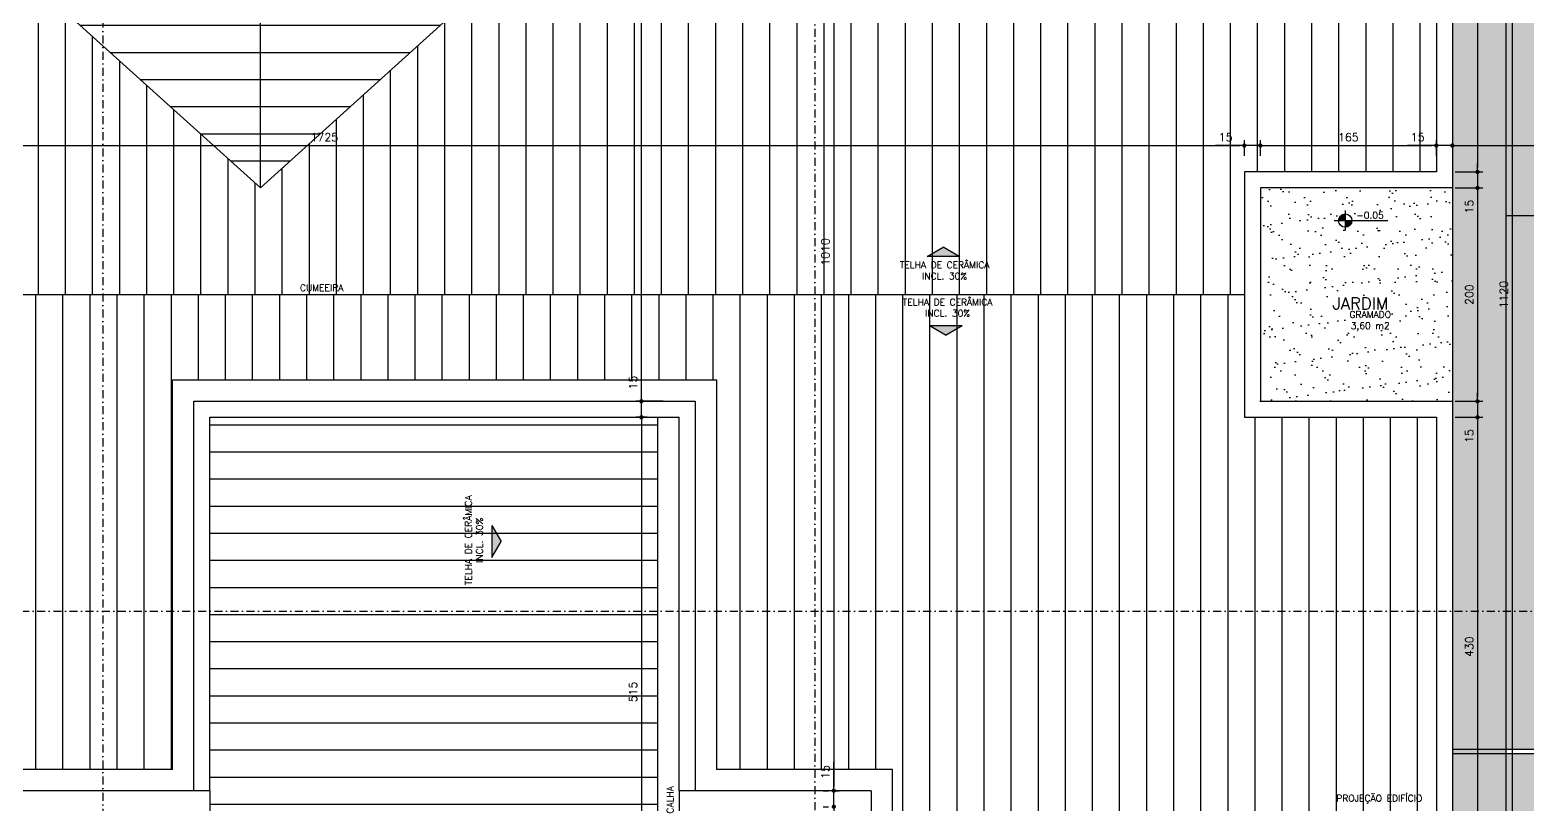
# Model space of a CAD drawing. Header units: millimetres. Extents: x 11997 to 115617, y -26993 to 31834.
# Drawn here: x 13674 to 15077, y -25293 to -24568 of the extents above; entities that cross this region are included whole.
import ezdxf
from ezdxf.enums import TextEntityAlignment as Align

# ---------------------------------------------------------------- set-up
doc = ezdxf.new("R2010")
doc.units = ezdxf.units.MM
doc.linetypes.add('DASHDOT', pattern=[1, 0.5, -0.25, 0, -0.25])
doc.layers.add('AREA-AMB', color=5, linetype='Continuous', plot=False)
doc.layers.add('CASCALHO', color=34, linetype='Continuous', plot=False)
for name, color, linetype in [('COTA', 4, 'Continuous'), ('ESQ', 2, 'Continuous'), ('GRAMA', 64, 'Continuous'), ('H. PAVER CINZA 1', 252, 'Continuous'), ('HATCH', 1, 'Continuous'), ('LCORTE', 1, 'Continuous'), ('NIVEL', 1, 'Continuous'), ('PENA 01', 1, 'Continuous'), ('PENA2', 2, 'Continuous'), ('PENA3', 3, 'Continuous'), ('TEXTO2', 2, 'Continuous'), ('TEXTO3', 3, 'Continuous')]:
    doc.layers.add(name, color=color, linetype=linetype)
doc.styles.add('ROMANS', font='romans.shx')
doc.dimstyles.new('EXTERNA50', dxfattribs={"dimtxt": 7.5, "dimasz": 4, "dimexe": 5, "dimexo": 30, "dimgap": 4, "dimtad": 1, "dimzin": 12, "dimdsep": 46, "dimtxsty": 'ROMANS', "dimblk1": 'DOT', "dimblk2": 'DOT', "dimsah": 1, "dimcen": 9, "dimclrt": 2, "dimaunit": 1, "dimadec": 3, "dimazin": 0, "dimtfac": 1, "dimtmove": 0, "dimatfit": 1, "dimldrblk": 'DOT', "dimfxl": 1, "dimtolj": 1, "dimtzin": 4, "dimarcsym": 0})

# ---------------------------------------------------------------- blocks, each defined once
blk = doc.blocks.new('*U11')
blk.add_hatch(color=256).paths.add_polyline_path([(8.3, -30), (25.6, 0), (8.3, 30)])
for p, q in [((8.3, 30), (25.6, 0)), ((8.3, -30), (8.3, 30)), ((8.3, -30), (25.6, 0))]:
    blk.add_line(p, q)
blk = doc.blocks.new('_DOT')
at = {"color": 0, "linetype": 'ByBlock'}
blk.add_line((-0.5, 0), (-1, 0), dxfattribs=at)
at = {"color": 0, "linetype": 'ByBlock', "const_width": 0.5}
blk.add_lwpolyline([(-0.25, 0, 1), (0.25, 0, 1)], format="xyb", close=True, dxfattribs=at)
blk = doc.blocks.new('*D31')
at = {"layer": 'COTA', "color": 0, "lineweight": -2, "transparency": 16777216}
for p, q in [((14427.2, -24270.6), (14432.3, -24270.6)), ((14427.3, -24274.6), (14427.3, -25276.6)), ((14427.2, -25280.6), (14432.3, -25280.6))]:
    blk.add_line(p, q, dxfattribs=at)
at = {"layer": 'Defpoints', "color": 0, "transparency": 16777216}
for p in [(14397.2, -24270.6), (14397.2, -25280.6), (14427.3, -25280.6)]:
    blk.add_point(p, dxfattribs=at)
at = {"layer": 'COTA', "color": 0, "lineweight": -2, "transparency": 16777216, "xscale": 4, "yscale": 4, "zscale": 4}
for p, rotation in [((14427.3, -24270.6), 90), ((14427.3, -25280.6), 270)]:
    blk.add_blockref('_DOT', p, dxfattribs=dict(at, rotation=rotation))
at = {"layer": 'COTA', "color": 2, "transparency": 16777216, "insert": (14419.5, -24775.6), "char_height": 7.5, "attachment_point": 5, "rotation": 90, "style": 'ROMANS'}
blk.add_mtext('\\A1;1010', dxfattribs=at)
blk = doc.blocks.new('*D32')
at = {"layer": 'COTA', "color": 0, "lineweight": -2, "transparency": 16777216}
for p, q in [((14427.3, -25276.6), (14427.3, -25253.5)), ((14417.2, -25280.6), (14422.3, -25280.6)), ((14427.3, -25295.6), (14427.3, -25280.6)), ((14417.2, -25295.6), (14422.3, -25295.6)), ((14427.3, -25299.6), (14427.3, -25303.6))]:
    blk.add_line(p, q, dxfattribs=at)
at = {"layer": 'Defpoints', "color": 0, "transparency": 16777216}
for p in [(14427.3, -25280.6), (14447.2, -25280.6), (14447.2, -25295.6)]:
    blk.add_point(p, dxfattribs=at)
at = {"layer": 'COTA', "color": 0, "lineweight": -2, "transparency": 16777216, "xscale": 4, "yscale": 4, "zscale": 4}
for p, rotation in [((14427.3, -25280.6), 270), ((14427.3, -25295.6), 90)]:
    blk.add_blockref('_DOT', p, dxfattribs=dict(at, rotation=rotation))
at = {"layer": 'COTA', "color": 2, "transparency": 16777216, "insert": (14419.5, -25263.1), "char_height": 7.5, "attachment_point": 5, "rotation": 90, "style": 'ROMANS'}
blk.add_mtext('\\A1;15', dxfattribs=at)
blk = doc.blocks.new('*D40')
at = {"layer": 'COTA', "color": 0, "lineweight": -2, "transparency": 16777216}
for p, q in [((15009.7, -24270.6), (15035.8, -24270.6)), ((15030.8, -24274.6), (15030.8, -24696.6)), ((15009.7, -24700.6), (15035.8, -24700.6))]:
    blk.add_line(p, q, dxfattribs=at)
at = {"layer": 'Defpoints', "color": 0, "transparency": 16777216}
for p in [(14979.7, -24270.6), (14979.7, -24700.6), (15030.8, -24700.6)]:
    blk.add_point(p, dxfattribs=at)
at = {"layer": 'COTA', "color": 0, "lineweight": -2, "transparency": 16777216, "xscale": 4, "yscale": 4, "zscale": 4}
for p, rotation in [((15030.8, -24270.6), 90), ((15030.8, -24700.6), 270)]:
    blk.add_blockref('_DOT', p, dxfattribs=dict(at, rotation=rotation))
at = {"layer": 'COTA', "color": 2, "transparency": 16777216, "insert": (15023.1, -24485.6), "char_height": 7.5, "attachment_point": 5, "rotation": 90, "style": 'ROMANS'}
blk.add_mtext('\\A1;430', dxfattribs=at)
blk = doc.blocks.new('*D41')
at = {"layer": 'COTA', "color": 0, "lineweight": -2, "transparency": 16777216}
for p, q in [((15009.7, -24700.6), (15035.8, -24700.6)), ((15030.8, -24696.6), (15030.8, -24692.6)), ((15030.8, -24700.6), (15030.8, -24715.6)), ((15009.7, -24715.6), (15035.8, -24715.6)), ((15030.8, -24719.6), (15030.8, -24742.7))]:
    blk.add_line(p, q, dxfattribs=at)
at = {"layer": 'Defpoints', "color": 0, "transparency": 16777216}
for p in [(14979.7, -24700.6), (14979.7, -24715.6), (15030.8, -24715.6)]:
    blk.add_point(p, dxfattribs=at)
at = {"layer": 'COTA', "color": 0, "lineweight": -2, "transparency": 16777216, "xscale": 4, "yscale": 4, "zscale": 4}
for p, rotation in [((15030.8, -24700.6), 270), ((15030.8, -24715.6), 90)]:
    blk.add_blockref('_DOT', p, dxfattribs=dict(at, rotation=rotation))
at = {"layer": 'COTA', "color": 2, "transparency": 16777216, "insert": (15023.1, -24733.2), "char_height": 7.5, "attachment_point": 5, "rotation": 90, "style": 'ROMANS'}
blk.add_mtext('\\A1;15', dxfattribs=at)
blk = doc.blocks.new('*D42')
at = {"layer": 'COTA', "color": 0, "lineweight": -2, "transparency": 16777216}
for p, q in [((15009.7, -24715.6), (15035.8, -24715.6)), ((15030.8, -24719.6), (15030.8, -24911.6)), ((15009.7, -24915.6), (15035.8, -24915.6))]:
    blk.add_line(p, q, dxfattribs=at)
at = {"layer": 'Defpoints', "color": 0, "transparency": 16777216}
for p in [(14979.7, -24715.6), (14979.7, -24915.6), (15030.8, -24915.6)]:
    blk.add_point(p, dxfattribs=at)
at = {"layer": 'COTA', "color": 0, "lineweight": -2, "transparency": 16777216, "xscale": 4, "yscale": 4, "zscale": 4}
for p, rotation in [((15030.8, -24715.6), 90), ((15030.8, -24915.6), 270)]:
    blk.add_blockref('_DOT', p, dxfattribs=dict(at, rotation=rotation))
at = {"layer": 'COTA', "color": 2, "transparency": 16777216, "insert": (15023.1, -24815.6), "char_height": 7.5, "attachment_point": 5, "rotation": 90, "style": 'ROMANS'}
blk.add_mtext('\\A1;200', dxfattribs=at)
blk = doc.blocks.new('*D43')
at = {"layer": 'COTA', "color": 0, "lineweight": -2, "transparency": 16777216}
for p, q in [((15030.8, -24911.6), (15030.8, -24907.6)), ((15009.7, -24915.6), (15035.8, -24915.6)), ((15030.8, -24915.6), (15030.8, -24930.6)), ((15009.7, -24930.6), (15035.8, -24930.6)), ((15030.8, -24934.6), (15030.8, -24957.7))]:
    blk.add_line(p, q, dxfattribs=at)
at = {"layer": 'Defpoints', "color": 0, "transparency": 16777216}
for p in [(14979.7, -24915.6), (14979.7, -24930.6), (15030.8, -24930.6)]:
    blk.add_point(p, dxfattribs=at)
at = {"layer": 'COTA', "color": 0, "lineweight": -2, "transparency": 16777216, "xscale": 4, "yscale": 4, "zscale": 4}
for p, rotation in [((15030.8, -24915.6), 270), ((15030.8, -24930.6), 90)]:
    blk.add_blockref('_DOT', p, dxfattribs=dict(at, rotation=rotation))
at = {"layer": 'COTA', "color": 2, "transparency": 16777216, "insert": (15023.1, -24948.2), "char_height": 7.5, "attachment_point": 5, "rotation": 90, "style": 'ROMANS'}
blk.add_mtext('\\A1;15', dxfattribs=at)
blk = doc.blocks.new('*D44')
at = {"layer": 'COTA', "color": 0, "lineweight": -2, "transparency": 16777216}
for p, q in [((15009.7, -24930.6), (15035.8, -24930.6)), ((15030.8, -24934.6), (15030.8, -25356.6)), ((15009.7, -25360.6), (15035.8, -25360.6))]:
    blk.add_line(p, q, dxfattribs=at)
at = {"layer": 'Defpoints', "color": 0, "transparency": 16777216}
for p in [(14979.7, -24930.6), (14979.7, -25360.6), (15030.8, -25360.6)]:
    blk.add_point(p, dxfattribs=at)
at = {"layer": 'COTA', "color": 0, "lineweight": -2, "transparency": 16777216, "xscale": 4, "yscale": 4, "zscale": 4}
for p, rotation in [((15030.8, -24930.6), 90), ((15030.8, -25360.6), 270)]:
    blk.add_blockref('_DOT', p, dxfattribs=dict(at, rotation=rotation))
at = {"layer": 'COTA', "color": 2, "transparency": 16777216, "insert": (15023.1, -25145.6), "char_height": 7.5, "attachment_point": 5, "rotation": 90, "style": 'ROMANS'}
blk.add_mtext('\\A1;430', dxfattribs=at)
blk = doc.blocks.new('*D82')
at = {"layer": 'COTA', "color": 0, "lineweight": -2, "transparency": 16777216}
for p, q in [((15037.2, -24255.6), (15068.2, -24255.6)), ((15063.2, -24259.6), (15063.2, -25371.6)), ((15037.2, -25375.6), (15068.2, -25375.6))]:
    blk.add_line(p, q, dxfattribs=at)
at = {"layer": 'Defpoints', "color": 0, "transparency": 16777216}
for p in [(15007.2, -24255.6), (15007.2, -25375.6), (15063.2, -25375.6)]:
    blk.add_point(p, dxfattribs=at)
at = {"layer": 'COTA', "color": 0, "lineweight": -2, "transparency": 16777216, "xscale": 4, "yscale": 4, "zscale": 4}
for p, rotation in [((15063.2, -24255.6), 90), ((15063.2, -25375.6), 270)]:
    blk.add_blockref('_DOT', p, dxfattribs=dict(at, rotation=rotation))
at = {"layer": 'COTA', "color": 2, "transparency": 16777216, "insert": (15055.4, -24815.6), "char_height": 7.5, "attachment_point": 5, "rotation": 90, "style": 'ROMANS'}
blk.add_mtext('\\A1;1120', dxfattribs=at)
blk = doc.blocks.new('*D111')
at = {"layer": 'COTA', "color": 0, "lineweight": -2, "transparency": 16777216}
for p, q in [((13087.2, -24685.6), (13087.2, -24670.9)), ((14812.2, -24683.9), (14812.2, -24670.9)), ((13091.2, -24675.9), (14808.2, -24675.9))]:
    blk.add_line(p, q, dxfattribs=at)
at = {"layer": 'Defpoints', "color": 0, "transparency": 16777216}
for p in [(14812.2, -24675.9), (13087.2, -24715.6), (14812.2, -24713.9)]:
    blk.add_point(p, dxfattribs=at)
at = {"layer": 'COTA', "color": 0, "lineweight": -2, "transparency": 16777216, "xscale": 4, "yscale": 4, "zscale": 4, "rotation": 180}
blk.add_blockref('_DOT', (13087.2, -24675.9), dxfattribs=at)
at = {"layer": 'COTA', "color": 0, "lineweight": -2, "transparency": 16777216, "xscale": 4, "yscale": 4, "zscale": 4}
blk.add_blockref('_DOT', (14812.2, -24675.9), dxfattribs=at)
at = {"layer": 'COTA', "color": 2, "transparency": 16777216, "insert": (13949.7, -24668.1), "char_height": 7.5, "attachment_point": 5, "style": 'ROMANS'}
blk.add_mtext('\\A1;1725', dxfattribs=at)
blk = doc.blocks.new('*D112')
at = {"layer": 'COTA', "color": 0, "lineweight": -2, "transparency": 16777216}
for p, q in [((14812.2, -24685.6), (14812.2, -24670.9)), ((14827.2, -24685.6), (14827.2, -24670.9)), ((14808.2, -24675.9), (14785.2, -24675.9)), ((14827.2, -24675.9), (14812.2, -24675.9)), ((14831.2, -24675.9), (14835.2, -24675.9))]:
    blk.add_line(p, q, dxfattribs=at)
at = {"layer": 'Defpoints', "color": 0, "transparency": 16777216}
for p in [(14812.2, -24675.9), (14812.2, -24715.6), (14827.2, -24715.6)]:
    blk.add_point(p, dxfattribs=at)
at = {"layer": 'COTA', "color": 0, "lineweight": -2, "transparency": 16777216, "xscale": 4, "yscale": 4, "zscale": 4}
blk.add_blockref('_DOT', (14812.2, -24675.9), dxfattribs=at)
at = {"layer": 'COTA', "color": 0, "lineweight": -2, "transparency": 16777216, "xscale": 4, "yscale": 4, "zscale": 4, "rotation": 180}
blk.add_blockref('_DOT', (14827.2, -24675.9), dxfattribs=at)
at = {"layer": 'COTA', "color": 2, "transparency": 16777216, "insert": (14794.7, -24668.1), "char_height": 7.5, "attachment_point": 5, "style": 'ROMANS'}
blk.add_mtext('\\A1;15', dxfattribs=at)
blk = doc.blocks.new('*D113')
at = {"layer": 'COTA', "color": 0, "lineweight": -2, "transparency": 16777216}
for p, q in [((14827.2, -24685.6), (14827.2, -24670.9)), ((14992.2, -24685.6), (14992.2, -24670.9)), ((14831.2, -24675.9), (14988.2, -24675.9))]:
    blk.add_line(p, q, dxfattribs=at)
at = {"layer": 'Defpoints', "color": 0, "transparency": 16777216}
for p in [(14992.2, -24675.9), (14827.2, -24715.6), (14992.2, -24715.6)]:
    blk.add_point(p, dxfattribs=at)
at = {"layer": 'COTA', "color": 0, "lineweight": -2, "transparency": 16777216, "xscale": 4, "yscale": 4, "zscale": 4, "rotation": 180}
blk.add_blockref('_DOT', (14827.2, -24675.9), dxfattribs=at)
at = {"layer": 'COTA', "color": 0, "lineweight": -2, "transparency": 16777216, "xscale": 4, "yscale": 4, "zscale": 4}
blk.add_blockref('_DOT', (14992.2, -24675.9), dxfattribs=at)
at = {"layer": 'COTA', "color": 2, "transparency": 16777216, "insert": (14909.7, -24668.1), "char_height": 7.5, "attachment_point": 5, "style": 'ROMANS'}
blk.add_mtext('\\A1;165', dxfattribs=at)
blk = doc.blocks.new('*D114')
at = {"layer": 'COTA', "color": 0, "lineweight": -2, "transparency": 16777216}
for p, q in [((14992.2, -24662.4), (14992.2, -24670.9)), ((15007.2, -24662.4), (15007.2, -24670.9)), ((14988.2, -24675.9), (14965.2, -24675.9)), ((15007.2, -24675.9), (14992.2, -24675.9)), ((15011.2, -24675.9), (15015.2, -24675.9))]:
    blk.add_line(p, q, dxfattribs=at)
at = {"layer": 'Defpoints', "color": 0, "transparency": 16777216}
for p in [(14992.2, -24675.9), (14992.2, -24692.4), (15007.2, -24692.4)]:
    blk.add_point(p, dxfattribs=at)
at = {"layer": 'COTA', "color": 0, "lineweight": -2, "transparency": 16777216, "xscale": 4, "yscale": 4, "zscale": 4}
blk.add_blockref('_DOT', (14992.2, -24675.9), dxfattribs=at)
at = {"layer": 'COTA', "color": 0, "lineweight": -2, "transparency": 16777216, "xscale": 4, "yscale": 4, "zscale": 4, "rotation": 180}
blk.add_blockref('_DOT', (15007.2, -24675.9), dxfattribs=at)
at = {"layer": 'COTA', "color": 2, "transparency": 16777216, "insert": (14974.7, -24668.1), "char_height": 7.5, "attachment_point": 5, "style": 'ROMANS'}
blk.add_mtext('\\A1;15', dxfattribs=at)
blk = doc.blocks.new('*D115')
at = {"layer": 'COTA', "color": 0, "lineweight": -2, "transparency": 16777216}
for p, q in [((15007.2, -24662.4), (15007.2, -24670.9)), ((15792.2, -24662.4), (15792.2, -24670.9)), ((15011.2, -24675.9), (15788.2, -24675.9))]:
    blk.add_line(p, q, dxfattribs=at)
at = {"layer": 'Defpoints', "color": 0, "transparency": 16777216}
for p in [(15792.2, -24675.9), (15007.2, -24692.4), (15792.2, -24692.4)]:
    blk.add_point(p, dxfattribs=at)
at = {"layer": 'COTA', "color": 0, "lineweight": -2, "transparency": 16777216, "xscale": 4, "yscale": 4, "zscale": 4, "rotation": 180}
blk.add_blockref('_DOT', (15007.2, -24675.9), dxfattribs=at)
at = {"layer": 'COTA', "color": 0, "lineweight": -2, "transparency": 16777216, "xscale": 4, "yscale": 4, "zscale": 4}
blk.add_blockref('_DOT', (15792.2, -24675.9), dxfattribs=at)
at = {"layer": 'COTA', "color": 2, "transparency": 16777216, "insert": (15399.7, -24668.1), "char_height": 7.5, "attachment_point": 5, "style": 'ROMANS'}
blk.add_mtext('\\A1;785', dxfattribs=at)
blk = doc.blocks.new('*D118')
at = {"layer": 'COTA', "color": 0, "lineweight": -2, "transparency": 16777216}
for p, q in [((14267.2, -23745.6), (14241.9, -23745.6)), ((14246.9, -24911.6), (14246.9, -23749.6)), ((14267.2, -24915.6), (14241.9, -24915.6))]:
    blk.add_line(p, q, dxfattribs=at)
at = {"layer": 'Defpoints', "color": 0, "transparency": 16777216}
for p in [(14246.9, -23745.6), (14297.2, -23745.6), (14297.2, -24915.6)]:
    blk.add_point(p, dxfattribs=at)
at = {"layer": 'COTA', "color": 0, "lineweight": -2, "transparency": 16777216, "xscale": 4, "yscale": 4, "zscale": 4}
for p, rotation in [((14246.9, -23745.6), 90), ((14246.9, -24915.6), 270)]:
    blk.add_blockref('_DOT', p, dxfattribs=dict(at, rotation=rotation))
at = {"layer": 'COTA', "color": 2, "transparency": 16777216, "insert": (14239.1, -24330.6), "char_height": 7.5, "attachment_point": 5, "rotation": 90, "style": 'ROMANS'}
blk.add_mtext('\\A1;1170', dxfattribs=at)
blk = doc.blocks.new('*D119')
at = {"layer": 'COTA', "color": 0, "lineweight": -2, "transparency": 16777216}
for p, q in [((14246.9, -24911.6), (14246.9, -24888.5)), ((14252.2, -24915.6), (14241.9, -24915.6)), ((14246.9, -24930.6), (14246.9, -24915.6)), ((14252.2, -24930.6), (14241.9, -24930.6)), ((14246.9, -24934.6), (14246.9, -24938.6))]:
    blk.add_line(p, q, dxfattribs=at)
at = {"layer": 'Defpoints', "color": 0, "transparency": 16777216}
for p in [(14246.9, -24915.6), (14282.2, -24915.6), (14282.2, -24930.6)]:
    blk.add_point(p, dxfattribs=at)
at = {"layer": 'COTA', "color": 0, "lineweight": -2, "transparency": 16777216, "xscale": 4, "yscale": 4, "zscale": 4}
for p, rotation in [((14246.9, -24915.6), 270), ((14246.9, -24930.6), 90)]:
    blk.add_blockref('_DOT', p, dxfattribs=dict(at, rotation=rotation))
at = {"layer": 'COTA', "color": 2, "transparency": 16777216, "insert": (14239.1, -24898.1), "char_height": 7.5, "attachment_point": 5, "rotation": 90, "style": 'ROMANS'}
blk.add_mtext('\\A1;15', dxfattribs=at)
blk = doc.blocks.new('*D120')
at = {"layer": 'COTA', "color": 0, "lineweight": -2, "transparency": 16777216}
for p, q in [((14252.2, -24930.6), (14241.9, -24930.6)), ((14246.9, -24934.6), (14246.9, -25441.6)), ((14252.2, -25445.6), (14241.9, -25445.6))]:
    blk.add_line(p, q, dxfattribs=at)
at = {"layer": 'Defpoints', "color": 0, "transparency": 16777216}
for p in [(14282.2, -24930.6), (14246.9, -25445.6), (14282.2, -25445.6)]:
    blk.add_point(p, dxfattribs=at)
at = {"layer": 'COTA', "color": 0, "lineweight": -2, "transparency": 16777216, "xscale": 4, "yscale": 4, "zscale": 4}
for p, rotation in [((14246.9, -24930.6), 90), ((14246.9, -25445.6), 270)]:
    blk.add_blockref('_DOT', p, dxfattribs=dict(at, rotation=rotation))
at = {"layer": 'COTA', "color": 2, "transparency": 16777216, "insert": (14239.1, -25188.1), "char_height": 7.5, "attachment_point": 5, "rotation": 90, "style": 'ROMANS'}
blk.add_mtext('\\A1;515', dxfattribs=at)
blk = doc.blocks.new('nivel100-planta')
at = {"layer": 'TEXTO2'}
h = blk.add_hatch(color=256, dxfattribs=at)
h.paths.add_polyline_path([(117, 82.3, 0.414214), (104.5, 69.8), (117, 69.8)])
h.paths.add_polyline_path([(117, 57.3, 0.414214), (129.5, 69.8), (117, 69.8)])
for p, q in [((117, 88.6), (117, 51.1)), ((96.3, 69.8), (196.6, 69.8))]:
    blk.add_line(p, q, dxfattribs=at)
blk.add_circle((117, 69.8), 12.5, dxfattribs=at)

msp = doc.modelspace()

# ---------------------------------------------------------------- hatches: boundary and pattern name
at = {"layer": 'CASCALHO'}
h = msp.add_hatch(dxfattribs=at)
h.set_pattern_fill('AR-CONC', color=256, scale=0.2, style=0)
h.set_pattern_definition([(50, (14397.223, -25241.616), (36.43693, -3.1878), [3.81, -41.91]), (355, (14397.223, -25241.616), (-7.04857, 38.21133), [3.048, -33.528]), (100.451, (14400.26, -25241.88), (29.3885, 35.02334), [3.238, -35.618]), (46.1842, (14397.223, -25231.456), (54.2158, -8.4085), [5.715, -62.865]), (96.6356, (14401.74, -25232.157), (47.4808, 49.4851), [4.857, -53.427]), (351.184, (14397.223, -25231.456), (47.4809, 49.485), [4.572, -50.292]), (21, (14402.303, -25233.996), (30.32298, -20.4531), [3.81, -41.91]), (326, (14402.303, -25233.996), (12.3604, 36.8376), [3.048, -33.528]), (71.4514, (14404.83, -25235.7), (42.6833, 16.38457), [3.238, -35.618]), (37.5, (14397.223, -25241.616), (0.61772, 16.91101), [0, -33.1216, 0, -34.036, 0, -33.655]), (7.5, (14397.223, -25241.616), (13.36393, 20.03611), [0, -19.4056, 0, -32.3596, 0, -12.827]), (327.5, (14385.895, -25241.616), (27.11812, -1.14575), [0, -12.7, 0, -39.624, 0, -52.578]), (317.5, (14380.815, -25241.616), (29.62584, 5.0853), [0, -16.51, 0, -26.3144, 0, -37.338])])
h.paths.add_polyline_path([(15777.223, -23120.616), (14727.223, -23120.616), (14727.223, -24170.616), (14397.223, -24170.616), (14397.223, -24255.616), (15007.223, -24255.616), (15007.223, -24285.893), (15057.223, -24285.893), (15057.223, -25241.616), (15777.223, -25241.616)])
at = {"layer": 'GRAMA'}
h = msp.add_hatch(dxfattribs=at)
h.set_pattern_fill('AR-SAND', color=256, scale=0.5, style=0)
h.set_pattern_definition([(37.5, (14827.223, -24915.616), (-0.8, 24.4707), [0, -19.304, 0, -21.59, 0, -20.6375]), (7.5, (14827.223, -24915.616), (22.476, 35.8413), [0, -10.414, 0, -17.399, 0, -6.6675]), (327.5, (14811.602, -24915.616), (39.5496, 0.0719), [0, -6.35, 0, -22.86, 0, -29.845]), (317.5, (14811.602, -24915.616), (38.178, 11.1465), [0, -3.175, 0, -14.986, 0, -17.145])])
h.paths.add_polyline_path([(15007.223, -24715.616), (14827.223, -24715.616), (14827.223, -24915.616), (15007.223, -24915.616)])
h = msp.add_hatch(dxfattribs=at)
h.set_pattern_fill('AR-SAND', color=256, scale=0.5, style=0)
h.set_pattern_definition([(37.5, (14512.223, -25995.616), (-0.8, 24.47066), [0, -19.304, 0, -21.59, 0, -20.6375]), (7.5, (14512.223, -25995.616), (22.4762, 35.84126), [0, -10.414, 0, -17.399, 0, -6.6675]), (327.5, (14496.602, -25995.616), (39.54962, 0.07186), [0, -6.35, 0, -22.86, 0, -29.845]), (317.5, (14496.602, -25995.616), (38.1778, 11.1465), [0, -3.175, 0, -14.986, 0, -17.145])])
edge = h.paths.add_edge_path()
edge.add_line((15477.223, -25245.616), (15237.223, -25245.616))
edge.add_line((15237.223, -25245.616), (15057.223, -25245.616))
edge.add_line((15057.223, -25245.616), (15057.223, -25345.616))
edge.add_line((15057.223, -25345.616), (14512.223, -25345.616))
edge.add_line((14512.223, -25345.616), (14512.223, -25431.418))
edge.add_arc((14059.723, -26587.566), 1241.545, 28.475638, 68.625326, ccw=False)
edge.add_line((15151.066, -25995.616), (15477.223, -25995.616))
edge.add_line((15477.223, -25995.616), (15477.223, -25245.616))
at = {"layer": 'H. PAVER CINZA 1'}
msp.add_hatch(color=256, dxfattribs=at).paths.add_polyline_path([(15057.223, -24285.616), (15007.223, -24285.616), (15007.223, -24715.616), (15007.223, -24915.616), (15007.223, -25345.616), (15057.223, -25345.616)])
at = {"layer": 'HATCH'}
h = msp.add_hatch(dxfattribs=at)
h.set_pattern_fill('LINE', color=256, scale=8, style=0)
h.set_pattern_definition([(0, (13417.223, -24715.616), (0, 25.4), [])])
h.paths.add_polyline_path([(14362.223, -23765.616), (13889.723, -23765.616), (13889.723, -24715.616), (14362.223, -24288.687)])
h.paths.add_polyline_path([(13889.723, -23765.616), (13417.223, -23765.616), (13417.223, -24288.687), (13889.723, -24715.616)])
h = msp.add_hatch(dxfattribs=at)
h.set_pattern_fill('LINE', color=256, scale=8, angle=90, style=0)
h.set_pattern_definition([(90, (12767.223, -24815.616), (-25.4, 2e-15), [])])
h.paths.add_polyline_path([(14992.223, -24290.616), (14360.088, -24290.616), (13889.723, -24715.616), (13419.358, -24290.616), (12767.223, -24290.616), (12767.223, -24700.616), (13087.223, -24700.616), (13087.223, -24815.616), (14812.223, -24815.616), (14812.223, -24700.616), (14992.223, -24700.616)])
h = msp.add_hatch(dxfattribs=at)
h.set_pattern_fill('LINE', color=256, scale=8, angle=90, style=0)
h.set_pattern_definition([(90, (3214.45, -24418.186), (-25.4, 2e-15), [])])
h.paths.add_polyline_path([(14992.223, -25295.616), (14482.223, -25295.616), (14482.223, -25340.616), (14992.223, -25340.616)])
h.paths.add_polyline_path([(13642.223, -25295.616), (12767.223, -25295.616), (12767.223, -25340.616), (13642.223, -25340.616)])
h.paths.add_polyline_path([(14992.223, -24930.616), (14812.223, -24930.616), (14812.223, -24815.616), (13087.223, -24815.616), (13087.223, -24930.616), (12767.223, -24930.616), (12767.223, -25295.616), (13642.223, -25295.616), (13642.223, -25260.616), (13807.223, -25260.616), (13807.223, -24895.616), (14317.223, -24895.616), (14317.223, -25260.616), (14482.223, -25260.616), (14482.223, -25295.616), (14992.223, -25295.616)])
h = msp.add_hatch(dxfattribs=at)
h.set_pattern_fill('LINE', color=256, scale=8, style=0)
h.set_pattern_definition([(0, (13842.223, -25445.616), (0, 25.4), [])])
h.paths.add_polyline_path([(14262.223, -24930.616), (13842.223, -24930.616), (13842.223, -25280.616), (13842.223, -25445.616), (14262.223, -25445.616)])

# ---------------------------------------------------------------- linework, layer by layer
at = {"layer": 'AREA-AMB'}
msp.add_lwpolyline([(15777.223, -23120.616), (14727.223, -23120.616), (14727.223, -23610.616), (14727.223, -23630.616), (14727.223, -23680.616), (14727.223, -24170.616), (14352.223, -24170.616), (14352.223, -24285.616), (15057.223, -24285.616), (15057.223, -25241.616), (15777.223, -25241.616)], close=True, dxfattribs=at)
at = {"layer": 'ESQ'}
for p, q in [((15007.223, -25241.616), (15482.723, -25241.616)), ((15007.223, -25245.616), (15479.723, -25245.616))]:
    msp.add_line(p, q, dxfattribs=at)
at = {"layer": 'LCORTE', "linetype": 'DASHDOT', "ltscale": 15}
for p, q in [((13741.971, -22957.12), (13741.971, -26512.484)), ((14409.56, -22950.819), (14409.56, -26498.66)), ((12472.551, -25112.297), (15759.41, -25112.297))]:
    msp.add_line(p, q, dxfattribs=at)
at = {"layer": 'NIVEL'}
for p, q in [((13889.723, -24715.616), (13889.723, -23745.616)), ((13397.223, -24270.616), (13889.723, -24715.616)), ((13889.723, -24715.616), (14382.223, -24270.616)), ((15057.223, -24285.616), (15057.223, -25345.616)), ((15007.223, -24715.616), (15007.223, -24915.616)), ((13087.223, -24815.616), (14812.223, -24815.616)), ((13807.223, -24895.616), (14317.223, -24895.616)), ((13807.223, -25260.616), (13807.223, -24895.616)), ((14317.223, -24895.616), (14317.223, -25260.616)), ((14262.223, -25445.616), (14262.223, -24930.616)), ((13807.223, -25260.616), (13642.223, -25260.616))]:
    msp.add_line(p, q, dxfattribs=at)
msp.add_lwpolyline([(15057.223, -24741.616), (15057.223, -25241.616), (15307.223, -25241.616), (15307.223, -24741.616)], close=True, dxfattribs=at)
msp.add_lwpolyline([(14992.223, -25340.616), (14992.223, -25340.616), (14482.223, -25340.616), (14482.223, -25260.616), (14317.223, -25260.616)], dxfattribs=at)
at = {"layer": 'PENA2'}
for p, q in [((15007.223, -24255.616), (15007.223, -24715.616)), ((14992.223, -24270.616), (14992.223, -24700.616)), ((14812.223, -24700.616), (14812.223, -24930.616)), ((14992.223, -24700.616), (14812.223, -24700.616)), ((14827.223, -24715.616), (14827.223, -24915.616)), ((15007.223, -24715.616), (14827.223, -24715.616)), ((14827.223, -24915.616), (15007.223, -24915.616)), ((14812.223, -24930.616), (14992.223, -24930.616))]:
    msp.add_line(p, q, dxfattribs=at)
for points in [[(15007.223, -24915.616), (15007.223, -25375.616), (15007.223, -25375.616), (14462.223, -25375.616)], [(14992.223, -24930.616), (14992.223, -25360.616), (14462.223, -25360.616)]]:
    msp.add_lwpolyline(points, dxfattribs=at)
at = {"layer": 'PENA3'}
for p, q in [((13827.223, -24915.616), (14297.223, -24915.616)), ((13827.223, -25280.616), (13827.223, -24915.616)), ((14297.223, -24915.616), (14297.223, -25280.616)), ((13842.223, -24930.616), (14282.223, -24930.616)), ((13842.223, -25280.616), (13842.223, -24930.616)), ((14282.223, -25280.616), (14282.223, -24930.616)), ((13842.223, -25280.616), (13662.223, -25280.616)), ((13842.223, -25280.616), (13842.223, -25480.616)), ((14282.223, -25280.616), (14282.223, -25480.616)), ((14462.223, -25280.616), (14282.223, -25280.616)), ((14462.223, -25280.616), (14462.223, -25480.616))]:
    msp.add_line(p, q, dxfattribs=at)

# ---------------------------------------------------------------- block references
at = {"layer": 'PENA 01', "yscale": 0.5, "zscale": 0.5}
for p, xscale, rotation in [((14529.898, -24783.925), 0.5, 90), ((14532.638, -24840.678), -0.5, 90), ((14102.67, -25047.136), -0.5, 180)]:
    msp.add_blockref('*U11', p, dxfattribs=dict(at, xscale=xscale, rotation=rotation))
at = {"layer": 'TEXTO2', "xscale": 0.5, "yscale": 0.5, "zscale": 0.5}
msp.add_blockref('nivel100-planta', (14848.286, -24781.14), dxfattribs=at)

# ---------------------------------------------------------------- texts
at = {"layer": 'TEXTO2', "style": 'ROMANS'}
msp.add_text('-0.05', height=6.25, dxfattribs=at).set_placement((14930.04, -24744.392), align=Align.CENTER)
at = {"layer": 'TEXTO2', "char_height": 6.25, "style": 'ROMANS'}
for s, insert, width, attachment_point in [('TELHA DE CERÂMICA\\PINCL. 30%', (14531.189, -24784.693), 240.89286, 2), ('CUMEEIRA', (13947.178, -24806.092), 185.92683, 2), ('TELHA DE CERÂMICA\\PINCL. 30%', (14533.929, -24819.575), 240.89286, 2), ('GRAMADO\\P3,60 m2', (14930.17, -24831.175), 109.51195, 2), ('PROJEÇÃO EDIFÍCIO', (14898.336, -25284.573), 259.24475, 1)]:
    msp.add_mtext(s, dxfattribs=dict(at, insert=insert, width=width, attachment_point=attachment_point))
at = {"layer": 'TEXTO2', "char_height": 6.25, "attachment_point": 2, "rotation": 90, "style": 'ROMANS'}
for s, insert, width in [('TELHA DE CERÂMICA\\PINCL. 30%', (14081.566, -25045.845), 240.89286), ('CALHA', (14270.68, -25289.161), 185.92683)]:
    msp.add_mtext(s, dxfattribs=dict(at, insert=insert, width=width))
at = {"layer": 'TEXTO3', "insert": (14930.17, -24829.506), "char_height": 11.25, "width": 187.95255, "attachment_point": 8, "style": 'ROMANS'}
msp.add_mtext('\\pxi-1.6463;JARDIM', dxfattribs=at)

# ---------------------------------------------------------------- dimensions: what is measured, and where the dimension line sits
at = {"layer": 'COTA'}
for base, p1, p2, picture, middle in [((14246.851, -23745.616), (14297.223, -24915.616), (14297.223, -23745.616), '*D118', (14239.101, -24330.616)), ((15063.195, -25375.616), (15007.223, -24255.616), (15007.223, -25375.616), '*D82', (15055.445, -24815.616)), ((14427.251, -25280.616), (14397.223, -24270.616), (14397.223, -25280.616), '*D31', (14419.501, -24775.616)), ((15030.807, -24700.616), (14979.746, -24270.616), (14979.746, -24700.616), '*D40', (15023.057, -24485.616)), ((15030.807, -24715.616), (14979.746, -24700.616), (14979.746, -24715.616), '*D41', (15023.057, -24733.152)), ((15030.807, -24915.616), (14979.746, -24715.616), (14979.746, -24915.616), '*D42', (15023.057, -24815.616)), ((14246.851, -24915.616), (14282.223, -24930.616), (14282.223, -24915.616), '*D119', (14239.101, -24898.08)), ((15030.807, -24930.616), (14979.746, -24915.616), (14979.746, -24930.616), '*D43', (15023.057, -24948.152)), ((14246.851, -25445.616), (14282.223, -24930.616), (14282.223, -25445.616), '*D120', (14239.101, -25188.116)), ((15030.807, -25360.616), (14979.746, -24930.616), (14979.746, -25360.616), '*D44', (15023.057, -25145.616)), ((14427.251, -25280.616), (14447.223, -25295.616), (14447.223, -25280.616), '*D32', (14419.501, -25263.08))]:
    dim = msp.add_linear_dim(base=base, p1=p1, p2=p2, angle=90, dimstyle='EXTERNA50', dxfattribs=at)
    dim.commit()
    dim.dimension.update_dxf_attribs({"geometry": picture, "text_midpoint": middle})
for base, p1, p2, picture, middle in [((14812.223, -24675.882), (13087.223, -24715.616), (14812.223, -24713.871), '*D111', (13949.723, -24668.132)), ((14812.223, -24675.882), (14827.223, -24715.616), (14812.223, -24715.616), '*D112', (14794.687, -24668.132)), ((14992.223, -24675.882), (14827.223, -24715.616), (14992.223, -24715.616), '*D113', (14909.723, -24668.132)), ((14992.223, -24675.882), (15007.223, -24692.42), (14992.223, -24692.42), '*D114', (14974.687, -24668.132)), ((15792.223, -24675.882), (15007.223, -24692.42), (15792.223, -24692.42), '*D115', (15399.723, -24668.132))]:
    dim = msp.add_linear_dim(base=base, p1=p1, p2=p2, dimstyle='EXTERNA50', dxfattribs=at)
    dim.commit()
    dim.dimension.update_dxf_attribs({"geometry": picture, "text_midpoint": middle})

doc.saveas('drawing.dxf')
